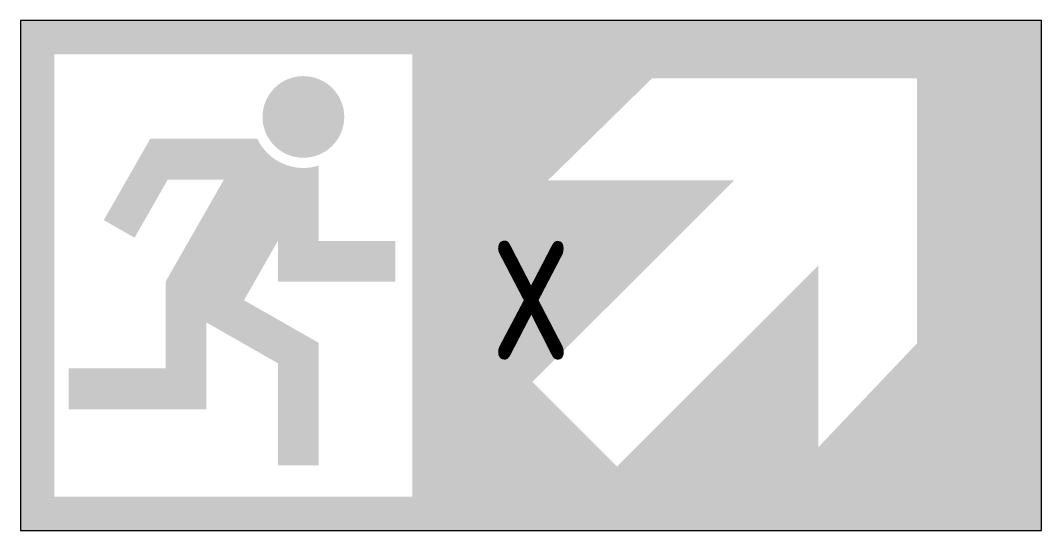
# Model space of a CAD drawing. Header units: metres. Extents: x -162 to 83385, y -62392 to -1971.
# Drawn here: x 61275.2 to 61575.2, y -9070.2 to -8920.2 of the extents above; entities that cross this region are included whole.
import ezdxf
from ezdxf.enums import TextEntityAlignment as Align

# ---------------------------------------------------------------- set-up
doc = ezdxf.new("R2010")
doc.units = ezdxf.units.M
doc.header["$LTSCALE"] = 0.5
for name, color, linetype, lineweight in [('ELIN_Attribut_01_Produkt_ID', 7, 'Continuous', 0), ('ELIN_Attribut_02_Stromkreis', 7, 'Continuous', 0), ('ELIN_Attribut_03_Verteilerbereich', 7, 'Continuous', 0), ('ELIN_Attribut_04_Montagehoehe', 7, 'Continuous', 0), ('ELIN_Attribut_05_Montageart', 7, 'Continuous', 0), ('ELIN_Attribut_06_Tuernummer', 7, 'Continuous', 0), ('ELIN_Attribut_07_Bemerkung', 7, 'Continuous', 0), ('ELIN_Attribut_08_Adresse', 7, 'Continuous', 0), ('ELIN_Attribut_10_AKZ1', 7, 'Continuous', 0), ('ELIN_Attribut_11_AKZ2', 7, 'Continuous', 0), ('ELIN_Attribut_12_Sonstiges1', 7, 'Continuous', 0), ('ELIN_Attribut_13_Sonstiges2', 7, 'Continuous', 0), ('ELIN_Attribut_14_Bauteil', 7, 'Continuous', 0), ('ELIN_Attribut_15_Ebene', 7, 'Continuous', 0), ('ELIN_Attribut_16_Raumnummer', 7, 'Continuous', 0), ('ELIN_Attribut_17_Raumname', 7, 'Continuous', 0), ('ELIN_Attribut_18_Montageabschnitt', 7, 'Continuous', 0), ('ELIN_Attribut_Basispunkt', 2, 'Continuous', 0), ('ELIN_Attribute_GEMOS', 11, 'Continuous', 0), ('ELIN_SIB_WA_Beleuchtung', 3, 'Continuous', 0)]:
    doc.layers.add(name, color=color, linetype=linetype, lineweight=lineweight)
doc.layers.get('0').off()
doc.styles.add('ELIN_Attribute', font='isocp.shx', dxfattribs={"width": 0.8})

# ---------------------------------------------------------------- blocks, each defined once
blk = doc.blocks.new('ELIN_SIB_FLUCHTWEGSLEUCHTE_2_RO_ENTWURF')
h = blk.add_hatch(color=0)
h.dxf.hatch_style = 1
h.paths.add_polyline_path([(150, 74.74), (-150, 74.74), (-150, -75.26), (150, -75.26)])
h.paths.add_polyline_path([(113.4, 57.67), (113.4, -20.21), (84.43, -50.74), (84.43, 2.72), (25.27, -56.44), (0.39, -31.56), (59.68, 27.73), (4.99, 27.73), (35.52, 57.67)], flags=16)
h.paths.add_polyline_path([(-34.85, -65.26), (-140, -65.26), (-140, 64.74), (-34.85, 64.74)], flags=16)
edge = h.paths.add_edge_path(flags=0)
edge.add_ellipse((-66.87, 46.36), major_axis=(-8.49, 8.49), ratio=1, start_angle=0, end_angle=360, ccw=False)
edge = h.paths.add_edge_path(flags=0)
edge.add_line((-39.85, 9.93), (-39.85, -2.07))
edge.add_line((-39.85, -2.07), (-74.35, -2.07))
edge.add_line((-74.35, -2.07), (-74.35, 9.93))
edge.add_line((-74.35, 9.93), (-84.32, -7.52))
edge.add_line((-84.32, -7.52), (-62.35, -20.07))
edge.add_line((-62.35, -20.07), (-62.35, -56.07))
edge.add_line((-62.35, -56.07), (-74.35, -56.07))
edge.add_line((-74.35, -56.07), (-74.35, -26.07))
edge.add_line((-74.35, -26.07), (-95.35, -14.07))
edge.add_line((-95.35, -14.07), (-95.35, -39.57))
edge.add_line((-95.35, -39.57), (-135.85, -39.57))
edge.add_line((-135.85, -39.57), (-135.85, -27.57))
edge.add_line((-135.85, -27.57), (-107.35, -27.57))
edge.add_line((-107.35, -27.57), (-107.35, -2.07))
edge.add_line((-107.35, -2.07), (-90.21, 27.93))
edge.add_line((-90.21, 27.93), (-106.71, 27.93))
edge.add_line((-106.71, 27.93), (-116.47, 10.85))
edge.add_line((-116.47, 10.85), (-125.51, 16.02))
edge.add_line((-125.51, 16.02), (-111.85, 39.93))
edge.add_line((-111.85, 39.93), (-80.42, 39.93))
edge.add_arc((-66.87, 46.36), 15, 205.3822, 287.5196)
edge.add_line((-62.35, 32.06), (-62.35, 9.93))
edge.add_line((-62.35, 9.93), (-39.85, 9.93))
h = blk.add_hatch(color=0)
h.dxf.hatch_style = 1
edge = h.paths.add_edge_path()
edge.add_ellipse((-66.87, 46.36), major_axis=(-8.49, 8.49), ratio=1, start_angle=0, end_angle=360, ccw=False)
h = blk.add_hatch(color=0)
h.dxf.hatch_style = 1
edge = h.paths.add_edge_path()
edge.add_line((-62.35, 32.06), (-62.35, 9.93))
edge.add_line((-62.35, 9.93), (-39.85, 9.93))
edge.add_line((-39.85, 9.93), (-39.85, -2.07))
edge.add_line((-39.85, -2.07), (-74.35, -2.07))
edge.add_line((-74.35, -2.07), (-74.35, 9.93))
edge.add_line((-74.35, 9.93), (-84.32, -7.52))
edge.add_line((-84.32, -7.52), (-62.35, -20.07))
edge.add_line((-62.35, -20.07), (-62.35, -56.07))
edge.add_line((-62.35, -56.07), (-74.35, -56.07))
edge.add_line((-74.35, -56.07), (-74.35, -26.07))
edge.add_line((-74.35, -26.07), (-95.35, -14.07))
edge.add_line((-95.35, -14.07), (-95.35, -39.57))
edge.add_line((-95.35, -39.57), (-135.85, -39.57))
edge.add_line((-135.85, -39.57), (-135.85, -27.57))
edge.add_line((-135.85, -27.57), (-107.35, -27.57))
edge.add_line((-107.35, -27.57), (-107.35, -2.07))
edge.add_line((-107.35, -2.07), (-90.21, 27.93))
edge.add_line((-90.21, 27.93), (-106.71, 27.93))
edge.add_line((-106.71, 27.93), (-116.47, 10.85))
edge.add_line((-116.47, 10.85), (-125.51, 16.02))
edge.add_line((-125.51, 16.02), (-111.85, 39.93))
edge.add_line((-111.85, 39.93), (-80.42, 39.93))
edge.add_arc((-66.87, 46.36), 15, 205.3822, 287.5196)
at = {"color": 0}
blk.add_lwpolyline([(150, 74.74), (-150, 74.74), (-150, -75.26), (150, -75.26)], close=True, dxfattribs=at)
at = {"layer": 'ELIN_Attribut_01_Produkt_ID', "style": 'ELIN_Attribute', "width": 0.8, "flags": 8}
blk.add_attdef('01_PRODUKT_ID', (-540.5, -349.5, 0), '', height=150, dxfattribs=at)
at = {"layer": 'ELIN_Attribut_02_Stromkreis', "style": 'ELIN_Attribute', "width": 0.8, "flags": 8}
blk.add_attdef('02_STROMKREIS', (-540.5, 208.5, 0), '', height=150, dxfattribs=at)
at = {"layer": 'ELIN_Attribut_03_Verteilerbereich', "style": 'ELIN_Attribute', "width": 0.8, "flags": 8}
blk.add_attdef('03_VERTEILERBEREICH', (-247.54, -710.5, 0), '', height=125, dxfattribs=at)
at = {"layer": 'ELIN_Attribut_04_Montagehoehe', "style": 'ELIN_Attribute', "width": 0.8, "flags": 8}
blk.add_attdef('04_MONTAGEHOEHE', text='', height=125, dxfattribs=at).set_placement((-308.5, -14.62, 0), align=Align.RIGHT)
at = {"layer": 'ELIN_Attribut_05_Montageart', "style": 'ELIN_Attribute', "width": 0.8, "flags": 8}
blk.add_attdef('05_MONTAGEART', (360, -14.62, 0), '', height=125, dxfattribs=at)
at = {"layer": 'ELIN_Attribut_06_Tuernummer', "style": 'ELIN_Attribute', "width": 0.8, "flags": 8}
blk.add_attdef('06_TUERNUMMER', text='', height=125, dxfattribs=at).set_placement((-308.5, -214.62, 0), align=Align.RIGHT)
at = {"layer": 'ELIN_Attribut_07_Bemerkung', "style": 'ELIN_Attribute', "width": 0.8, "flags": 8}
blk.add_attdef('07_BEMERKUNG', (-247.54, -910.5, 0), '', height=125, dxfattribs=at)
at = {"layer": 'ELIN_Attribut_08_Adresse', "style": 'ELIN_Attribute', "width": 0.8, "flags": 8}
blk.add_attdef('08_ADRESSE', (-247.54, -1110.5, 0), '', height=125, dxfattribs=at)
at = {"layer": 'ELIN_Attribut_10_AKZ1', "style": 'ELIN_Attribute', "width": 0.8, "flags": 8}
blk.add_attdef('10_AKZ1', (-247.54, -1510.5, 0), '', height=125, dxfattribs=at)
at = {"layer": 'ELIN_Attribut_11_AKZ2', "style": 'ELIN_Attribute', "width": 0.8, "flags": 8}
blk.add_attdef('11_AKZ2', (-247.54, -1710.5, 0), '', height=125, dxfattribs=at)
at = {"layer": 'ELIN_Attribut_12_Sonstiges1', "style": 'ELIN_Attribute', "width": 0.8, "flags": 8}
blk.add_attdef('12_SONSTIGES1', (-247.54, -1910.5, 0), '', height=125, dxfattribs=at)
at = {"layer": 'ELIN_Attribut_13_Sonstiges2', "style": 'ELIN_Attribute', "width": 0.8, "flags": 8}
blk.add_attdef('13_SONSTIGES2', (-247.54, -2110.5, 0), '', height=125, dxfattribs=at)
at = {"layer": 'ELIN_Attribut_14_Bauteil', "style": 'ELIN_Attribute', "width": 0.8, "flags": 8}
blk.add_attdef('14_BAUTEIL', (-247.54, -2310.5, 0), '', height=125, dxfattribs=at)
at = {"layer": 'ELIN_Attribut_15_Ebene', "style": 'ELIN_Attribute', "width": 0.8, "flags": 8}
blk.add_attdef('15_EBENE', (-247.54, -2510.5, 0), '', height=125, dxfattribs=at)
at = {"layer": 'ELIN_Attribut_16_Raumnummer', "style": 'ELIN_Attribute', "width": 0.8, "flags": 8}
blk.add_attdef('16_RAUMNUMMER', (-247.54, -2710.5, 0), '', height=125, dxfattribs=at)
at = {"layer": 'ELIN_Attribut_17_Raumname', "style": 'ELIN_Attribute', "width": 0.8, "flags": 8}
blk.add_attdef('17_RAUMNAME', (-247.54, -2910.5, 0), '', height=125, dxfattribs=at)
at = {"layer": 'ELIN_Attribut_18_Montageabschnitt', "style": 'ELIN_Attribute', "width": 0.8, "flags": 8}
blk.add_attdef('18_MONTAGEABSCHNITT', (-247.54, -3110.5, 0), '', height=125, dxfattribs=at)
at = {"layer": 'ELIN_Attribut_Basispunkt', "style": 'ELIN_Attribute', "width": 0.8, "flags": 8}
blk.add_attdef('Basispunkt', text='', height=50, dxfattribs=at).set_placement((0, 0), align=Align.MIDDLE)
at = {"layer": 'ELIN_Attribute_GEMOS', "color": 11, "style": 'ELIN_Attribute', "width": 0.6, "flags": 8}
for tag, p in [('G01_PRO02ID', (1620.46, 183.63)), ('G02_BEZEICHNUNG', (1620.46, -14.62, 0)), ('G03_DESCRIPTION', (1620.46, -204.4, 0)), ('G04_GEMOS-SYMBOL', (1623.81, -404.4, 0)), ('G05_GEMOS-TYP', (1623.81, -604.4, 0)), ('G06_ORTSKENNUNG', (1620.46, -804.4, 0)), ('G08_FREI1', (1620.46, -1004.4, 0)), ('G08_FREI2', (1620.46, -1204.4, 0))]:
    blk.add_attdef(tag, p, '', height=125, dxfattribs=at)

msp = doc.modelspace()

# ---------------------------------------------------------------- block references
at = {"layer": 'ELIN_SIB_WA_Beleuchtung', "lineweight": 0}
ref = msp.add_blockref('ELIN_SIB_FLUCHTWEGSLEUCHTE_2_RO_ENTWURF', (61425.2, -8994.95), dxfattribs=at)
ref.add_attrib('Basispunkt', 'x', dxfattribs={"layer": 'ELIN_Attribut_Basispunkt', "height": 50, "style": 'ELIN_Attribute', "width": 0.8}).set_placement((61425.2, -8994.95), align=Align.MIDDLE)

doc.saveas('drawing.dxf')
